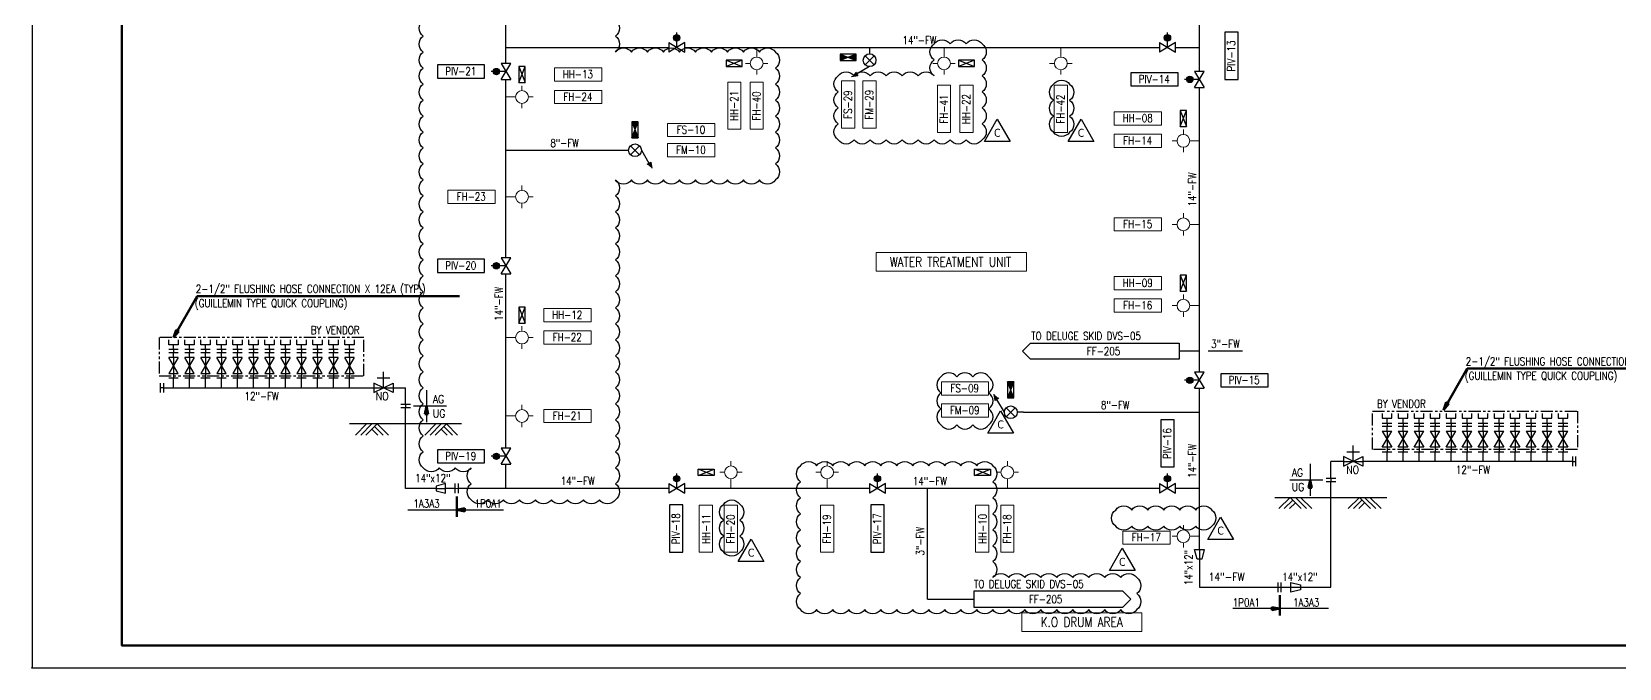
# Model space of a CAD drawing. Header units: millimetres. Extents: x 0 to 841, y 0 to 594.
# Drawn here: x -0.1 to 495.8, y -0.1 to 199 of the extents above; entities that cross this region are included whole.
import ezdxf
from ezdxf.enums import TextEntityAlignment as Align

# ---------------------------------------------------------------- set-up
doc = ezdxf.new("R2010")
doc.units = ezdxf.units.MM
doc.linetypes.add('HID3', pattern=[7, 5, -2])
doc.linetypes.add('PHANTOM', pattern=[2.5, 1.25, -0.25, 0.25, -0.25, 0.25, -0.25])
for name, color, linetype in [('(PIPELINE) FIREWATER UG', 4, 'HID3'), ('(USER) FF_FIRE MONITOR', 2, 'Continuous'), ('(USER) FF_FIRE WATER LINE (AG)', 4, 'Continuous'), ('(USER) WATER SPRAY SYTEM', 7, 'Continuous'), ('1p', 1, 'PHANTOM'), ('2c', 7, 'Continuous'), ('3c', 6, 'Continuous'), ('border', 7, 'Continuous'), ('FF_FOAM SHELTER', 2, 'Continuous'), ('FF_HOSE HOUSE', 2, 'Continuous'), ('FF_TAG_PIV', 7, 'Continuous'), ('Fire-Flange', 2, 'Continuous'), ('Fire-Text', 7, 'Continuous'), ('Fire-Text-1', 7, 'Continuous'), ('Fire-Text-Line Number-Water', 7, 'Continuous'), ('Fire-Valve-Gate', 2, 'Continuous'), ('ghkiso', 6, 'Continuous'), ('PIV', 2, 'Continuous'), ('Reducer', 2, 'Continuous'), ('Rev.C', 1, 'Continuous')]:
    doc.layers.add(name, color=color, linetype=linetype)
doc.layers.add('(PIPELINE) 가상선 (색 없음)', color=250, linetype='Continuous', transparency=0.9)
for name, color, linetype, lineweight in [('(USER) FF_WATER HYDRANT (3WAY)', 2, 'Continuous', 0), ('FF_DETAIL', 7, 'Continuous', 100), ('FF_HOSE VALVE', 2, 'Continuous', 100), ('FF_TAG_FH', 7, 'Continuous', 0), ('FF_TAG_FS', 7, 'Continuous', 0), ('FF_TAG_HFM', 7, 'Continuous', 0), ('FF_TAG_HH', 7, 'Continuous', 0), ('P', 250, 'Continuous', 100)]:
    doc.layers.add(name, color=color, linetype=linetype, lineweight=lineweight)
doc.styles.add('GHS', font='romans.shx', dxfattribs={"width": 0.9, "bigfont": 'ghs.shx'})
doc.styles.add('HSG', font='simplex.shx')
doc.styles.add('ROMANS', font='romans.shx', dxfattribs={"width": 0.85})
doc.styles.get("Standard").update_dxf_attribs({"font": 'arial.ttf'})
doc.styles.add('VERDANA', font='verdana.ttf', dxfattribs={"width": 0.75})

# ---------------------------------------------------------------- blocks, each defined once
blk = doc.blocks.new('A$C004D60F6')
at = {"layer": '(USER) FF_WATER HYDRANT (3WAY)', "linetype": 'Continuous'}
for p, q in [((0, -400), (0, 50)), ((-600, -1000), (-1050, -1000)), ((600, -1000), (1050, -1000)), ((0, -1600), (0, -2500))]:
    blk.add_line(p, q, dxfattribs=at)
blk.add_circle((0, -1000), 600, dxfattribs=at)
blk = doc.blocks.new('A$C029752eb')
at = {"layer": 'FF_HOSE HOUSE', "linetype": 'Continuous'}
for p, q in [((-5, 2), (-5, 0)), ((0, 2), (-5, 2)), ((-5, 2), (0, 0)), ((0, 2), (-5, 0)), ((-5, 0), (0, 0)), ((0, 0), (0, 2))]:
    blk.add_line(p, q, dxfattribs=at)
blk = doc.blocks.new('A$C7f0073da')
at = {"layer": 'PIV', "linetype": 'Continuous'}
h = blk.add_hatch(color=256, dxfattribs=at)
h.dxf.hatch_style = 1
edge = h.paths.add_edge_path()
edge.add_arc((0, 900), 300, 0, 360)
for p, q in [((-750, 450), (-750, -450)), ((-750, 450), (750, -450)), ((750, 450), (-750, -450)), ((0, 0), (0, 1400)), ((750, -450), (750, 450))]:
    blk.add_line(p, q, dxfattribs=at)
blk.add_circle((0, 900), 300, dxfattribs=at)
blk = doc.blocks.new('A$C25e64853')
at = {"layer": '(USER) FF_FIRE MONITOR', "linetype": 'Continuous'}
h = blk.add_hatch(color=256, dxfattribs=at)
h.dxf.hatch_style = 1
h.paths.add_polyline_path([(1391, 4342), (2110, 4468), (1641, 3908)])
for p, q in [((0, 3250), (1516, 4125)), ((1391, 4342), (2110, 4468)), ((1641, 3908), (1391, 4342)), ((-530, 1970), (530, 3030)), ((530, 1970), (-530, 3030)), ((0, 1000), (0, 1750))]:
    blk.add_line(p, q, dxfattribs=at)
blk.add_circle((0, 2500), 750, dxfattribs=at)
blk = doc.blocks.new('A$Cdd6ef483')
at = {"layer": 'FF_FOAM SHELTER', "linetype": 'Continuous'}
h = blk.add_hatch(color=256, dxfattribs=at)
h.dxf.hatch_style = 1
h.paths.add_polyline_path([(-5, 2), (-5, 0), (-2.5, 1)])
h.paths.add_polyline_path([(0, 2), (-2.5, 1), (0, 0)])
for p, q in [((-5, 2), (-5, 0)), ((0, 2), (-5, 2)), ((-5, 2), (0, 0)), ((0, 2), (-5, 0)), ((-5, 0), (0, 0)), ((0, 0), (0, 2))]:
    blk.add_line(p, q, dxfattribs=at)
blk = doc.blocks.new('A$C863dcba8')
at = {"layer": '3c', "color": 2}
blk.add_line((-1.5, 0), (1.5, 0), dxfattribs=at)
at = {"layer": '3c', "color": 2, "linetype": 'Continuous'}
for p, q in [((-1.5, -5), (1.5, 0)), ((-1.5, 0), (1.5, -5)), ((1.5, -5), (-1.5, -5))]:
    blk.add_line(p, q, dxfattribs=at)
blk = doc.blocks.new('A$C67D7609D')
at = {"layer": 'FF_DETAIL', "linetype": 'Continuous'}
h = blk.add_hatch(color=256, dxfattribs=at)
h.dxf.hatch_style = 1
h.paths.add_polyline_path([(0, 0), (-2.5, -0.5), (-2.5, 0.5)])
for p, q in [((-2.5, 0.5), (-2.5, -0.5)), ((0, 0), (-2.5, 0.5)), ((0, 0), (-2.5, -0.5))]:
    blk.add_line(p, q, dxfattribs=at)
blk = doc.blocks.new('Fire-Flange')
at = {"layer": 'Fire-Flange'}
for p, q in [((-1, -1.5), (-1, 1.5)), ((0, -1.5), (0, 1.5))]:
    blk.add_line(p, q, dxfattribs=at)
blk = doc.blocks.new('Fire-Valve-Gate')
at = {"layer": 'Fire-Valve-Gate'}
for p, q in [((3, 0), (3, 5)), ((1, 3), (5, 3))]:
    blk.add_line(p, q, dxfattribs=at)
blk.add_lwpolyline([(6, -1.5), (0, 1.5), (0, -1.5), (6, 1.5)], close=True, dxfattribs=at)
blk = doc.blocks.new('A$C16d36d41')
for p, q in [((46.51, 2.5), (0, 2.5)), ((0, 2.5), (0, -2.5)), ((49.01, 0), (46.51, 2.5)), ((0, -2.5), (46.51, -2.5)), ((46.51, -2.5), (49.01, 0))]:
    blk.add_line(p, q)
blk = doc.blocks.new('isobase')
at = {"layer": 'ghkiso'}
blk.add_circle((0, 0), 0.126, dxfattribs=at)
at = {"layer": 'ghkiso', "width": 0.8, "flags": 1}
for tag, p in [('DWG_NO', (1.8, 0.2)), ('SIZE', (1.8, -6.45)), ('CLASS', (1.8, -3.05)), ('RATING', (1.8, -9.69)), ('END_TYPE', (1.8, -12.72)), ('FTT_ENDTYPE', (1.8, -16.56)), ('HAND_TYPE', (1.8, -20.03)), ('SIZE_TYPE', (1.8, -23.77))]:
    blk.add_attdef(tag, p, '', height=2.5, dxfattribs=at)

msp = doc.modelspace()

# ---------------------------------------------------------------- linework, layer by layer
at = {"layer": '(PIPELINE) FIREWATER UG', "linetype": 'Continuous', "ltscale": 20}
for p, q in [((148.03, 188.99), (148.03, 277)), ((364.69, 186.54), (364.69, 213.32)), ((148.03, 194.04), (198.87, 194.04)), ((191.37, 194.04), (198.87, 194.04)), ((203.87, 194.04), (352.19, 194.04)), ((357.19, 194.04), (364.69, 194.04)), ((148.03, 128.25), (148.03, 183.99)), ((364.69, 92.44), (364.69, 181.54)), ((148.03, 161.89), (184.34, 161.89)), ((148.03, 125.75), (148.03, 125.75)), ((148.03, 68.67), (148.03, 123.25)), ((364.69, 99.05), (358.39, 99.05)), ((364.69, 37.05), (364.69, 87.44)), ((309.75, 79.94), (364.69, 79.94)), ((148.03, 56.17), (148.03, 63.67)), ((126.18, 56.13), (116.68, 56.13)), ((132.18, 56.13), (129.18, 56.13)), ((133.18, 56.17), (198.87, 56.17)), ((203.87, 56.17), (252.19, 56.17)), ((252.19, 56.17), (261.58, 56.17)), ((266.58, 56.17), (352.19, 56.17)), ((279.68, 21.47), (279.68, 56.17)), ((357.19, 56.17), (364.69, 56.17)), ((364.69, 34.05), (364.69, 25.21)), ((390.27, 25.21), (393.27, 25.21)), ((396.27, 25.21), (405.77, 25.21)), ((279.68, 21.47), (294.24, 21.47))]:
    msp.add_line(p, q, dxfattribs=at)
at = {"layer": '(PIPELINE) FIREWATER UG', "linetype": 'Continuous', "ltscale": 20.5}
for p, q in [((116.68, 56.13), (116.68, 81.32)), ((405.77, 25.21), (405.77, 58.31)), ((364.69, 25.21), (389.27, 25.21))]:
    msp.add_line(p, q, dxfattribs=at)
at = {"layer": '(PIPELINE) 가상선 (색 없음)'}
for p, q in [((44.15, 99.58), (44.15, 98.58)), ((49.15, 99.58), (49.15, 98.58)), ((54.15, 99.58), (54.15, 98.58)), ((59.15, 99.58), (59.15, 98.58)), ((64.15, 99.58), (64.15, 98.58)), ((64.15, 99.58), (64.15, 98.58)), ((69.15, 99.58), (69.15, 98.58)), ((74.15, 99.58), (74.15, 98.58)), ((79.15, 99.58), (79.15, 98.58)), ((84.15, 99.58), (84.15, 98.58)), ((89.15, 99.58), (89.15, 98.58)), ((94.15, 99.58), (94.15, 98.58)), ((99.15, 99.58), (99.15, 98.58)), ((44.15, 97.08), (44.15, 90.58)), ((49.15, 97.08), (49.15, 90.58)), ((54.15, 97.08), (54.15, 90.58)), ((59.15, 97.08), (59.15, 90.58)), ((64.15, 97.08), (64.15, 90.58)), ((64.15, 97.08), (64.15, 90.58)), ((69.15, 97.08), (69.15, 90.58)), ((74.15, 97.08), (74.15, 90.58)), ((79.15, 97.08), (79.15, 90.58)), ((84.15, 97.08), (84.15, 90.58)), ((89.15, 97.08), (89.15, 90.58)), ((94.15, 97.08), (94.15, 90.58)), ((99.15, 97.08), (99.15, 90.58)), ((41.15, 87.58), (40.15, 87.58)), ((106.76, 87.58), (112.76, 87.58)), ((116.68, 82.32), (116.68, 81.32)), ((423.3, 76.56), (423.3, 75.56)), ((428.3, 76.56), (428.3, 75.56)), ((433.3, 76.56), (433.3, 75.56)), ((438.3, 76.56), (438.3, 75.56)), ((443.3, 76.56), (443.3, 75.56)), ((448.3, 76.56), (448.3, 75.56)), ((453.3, 76.56), (453.3, 75.56)), ((458.3, 76.56), (458.3, 75.56)), ((463.3, 76.56), (463.3, 75.56)), ((468.3, 76.56), (468.3, 75.56)), ((473.3, 76.56), (473.3, 75.56)), ((478.3, 76.56), (478.3, 75.56)), ((423.3, 74.06), (423.3, 67.56)), ((428.3, 74.06), (428.3, 67.56)), ((433.3, 74.06), (433.3, 67.56)), ((438.3, 74.06), (438.3, 67.56)), ((443.3, 74.06), (443.3, 67.56)), ((448.3, 74.06), (448.3, 67.56)), ((453.3, 74.06), (453.3, 67.56)), ((458.3, 74.06), (458.3, 67.56)), ((463.3, 74.06), (463.3, 67.56)), ((468.3, 74.06), (468.3, 67.56)), ((473.3, 74.06), (473.3, 67.56)), ((478.3, 74.06), (478.3, 67.56)), ((409.69, 64.56), (415.69, 64.56)), ((481.3, 64.56), (482.3, 64.56)), ((126.18, 56.13), (129.18, 56.13)), ((132.18, 56.13), (133.18, 56.17)), ((405.77, 59.31), (405.77, 58.31)), ((364.69, 37.05), (364.69, 34.05)), ((389.27, 25.21), (390.27, 25.21)), ((393.27, 25.21), (396.27, 25.21))]:
    msp.add_line(p, q, dxfattribs=at)
at = {"layer": '(USER) FF_FIRE WATER LINE (AG)', "linetype": 'Continuous'}
for p, q in [((44.15, 99.58), (44.15, 101.08)), ((49.15, 99.58), (49.15, 101.08)), ((54.15, 99.58), (54.15, 101.08)), ((59.15, 99.58), (59.15, 101.08)), ((64.15, 99.58), (64.15, 101.08)), ((69.15, 99.58), (69.15, 101.08)), ((74.15, 99.58), (74.15, 101.08)), ((79.15, 99.58), (79.15, 101.08)), ((84.15, 99.58), (84.15, 101.08)), ((89.15, 99.58), (89.15, 101.08)), ((94.15, 99.58), (94.15, 101.08)), ((99.15, 99.58), (99.15, 101.08)), ((44.15, 97.08), (44.15, 98.58)), ((49.15, 97.08), (49.15, 98.58)), ((54.15, 97.08), (54.15, 98.58)), ((59.15, 97.08), (59.15, 98.58)), ((64.15, 97.08), (64.15, 98.58)), ((69.15, 97.08), (69.15, 98.58)), ((74.15, 97.08), (74.15, 98.58)), ((79.15, 97.08), (79.15, 98.58)), ((84.15, 97.08), (84.15, 98.58)), ((89.15, 97.08), (89.15, 98.58)), ((94.15, 97.08), (94.15, 98.58)), ((99.15, 97.08), (99.15, 98.58)), ((44.15, 87.58), (44.15, 90.58)), ((49.15, 87.58), (49.15, 90.58)), ((54.15, 87.58), (54.15, 90.58)), ((59.15, 87.58), (59.15, 90.58)), ((64.15, 87.58), (64.15, 90.58)), ((69.15, 87.58), (69.15, 90.58)), ((74.15, 87.58), (74.15, 90.58)), ((79.15, 87.58), (79.15, 90.58)), ((84.15, 87.58), (84.15, 90.58)), ((89.15, 87.58), (89.15, 90.58)), ((94.15, 87.58), (94.15, 90.58)), ((99.15, 87.58), (99.15, 90.58)), ((41.15, 87.58), (106.76, 87.58)), ((112.76, 87.58), (116.68, 87.58)), ((116.68, 82.32), (116.68, 87.58)), ((423.3, 76.56), (423.3, 78.06)), ((423.3, 74.06), (423.3, 75.56)), ((428.3, 76.56), (428.3, 78.06)), ((428.3, 74.06), (428.3, 75.56)), ((433.3, 76.56), (433.3, 78.06)), ((433.3, 74.06), (433.3, 75.56)), ((438.3, 76.56), (438.3, 78.06)), ((438.3, 74.06), (438.3, 75.56)), ((443.3, 76.56), (443.3, 78.06)), ((443.3, 74.06), (443.3, 75.56)), ((448.3, 76.56), (448.3, 78.06)), ((448.3, 74.06), (448.3, 75.56)), ((453.3, 76.56), (453.3, 78.06)), ((453.3, 74.06), (453.3, 75.56)), ((458.3, 76.56), (458.3, 78.06)), ((458.3, 74.06), (458.3, 75.56)), ((463.3, 76.56), (463.3, 78.06)), ((463.3, 74.06), (463.3, 75.56)), ((468.3, 76.56), (468.3, 78.06)), ((468.3, 74.06), (468.3, 75.56)), ((473.3, 76.56), (473.3, 78.06)), ((473.3, 74.06), (473.3, 75.56)), ((478.3, 76.56), (478.3, 78.06)), ((478.3, 74.06), (478.3, 75.56)), ((409.69, 64.56), (405.77, 64.56)), ((405.77, 59.31), (405.77, 64.56)), ((481.3, 64.56), (415.69, 64.56)), ((423.3, 64.56), (423.3, 67.56)), ((428.3, 64.56), (428.3, 67.56)), ((433.3, 64.56), (433.3, 67.56)), ((438.3, 64.56), (438.3, 67.56)), ((443.3, 64.56), (443.3, 67.56)), ((448.3, 64.56), (448.3, 67.56)), ((453.3, 64.56), (453.3, 67.56)), ((458.3, 64.56), (458.3, 67.56)), ((463.3, 64.56), (463.3, 67.56)), ((468.3, 64.56), (468.3, 67.56)), ((473.3, 64.56), (473.3, 67.56)), ((478.3, 64.56), (478.3, 67.56))]:
    msp.add_line(p, q, dxfattribs=at)
at = {"layer": '(USER) FF_FIRE WATER LINE (AG)', "color": 7, "linetype": 'Continuous'}
for p, q in [((40.15, 86.08), (40.15, 89.08)), ((41.15, 86.08), (41.15, 89.08)), ((481.3, 63.06), (481.3, 66.06)), ((482.3, 63.06), (482.3, 66.06))]:
    msp.add_line(p, q, dxfattribs=at)
at = {"color": 0}
msp.add_line((378.17, 99.05), (367.45, 99.05), dxfattribs=at)
at = {"color": 15, "linetype": 'Continuous'}
for p, q in [((134.18, 76.32), (99.18, 76.32)), ((104.5, 76.32), (101.01, 72.83)), ((106.15, 76.32), (102.66, 72.83)), ((107.8, 76.32), (104.3, 72.83)), ((106.15, 74.68), (108, 72.83)), ((106.98, 75.5), (109.65, 72.83)), ((107.8, 76.32), (111.3, 72.83)), ((126.14, 76.32), (122.65, 72.83)), ((127.79, 76.32), (124.3, 72.83)), ((129.44, 76.32), (125.94, 72.83)), ((127.79, 74.68), (129.64, 72.83)), ((128.62, 75.5), (131.29, 72.83)), ((129.44, 76.32), (132.94, 72.83)), ((388.27, 53.31), (423.27, 53.31)), ((393.01, 53.31), (389.51, 49.81)), ((393.83, 52.49), (391.16, 49.81)), ((394.66, 51.66), (392.81, 49.81)), ((393.01, 53.31), (396.51, 49.81)), ((394.66, 53.31), (398.16, 49.81)), ((396.31, 53.31), (399.8, 49.81)), ((414.65, 53.31), (411.15, 49.81)), ((415.47, 52.49), (412.8, 49.81)), ((416.3, 51.66), (414.45, 49.81)), ((414.65, 53.31), (418.15, 49.81)), ((416.3, 53.31), (419.79, 49.81)), ((417.95, 53.31), (421.44, 49.81))]:
    msp.add_line(p, q, dxfattribs=at)
at = {"layer": '1p', "ltscale": 3}
for points in [[(103.65, 103.33), (39.65, 103.33), (39.65, 91.33), (103.65, 91.33)], [(418.8, 80.31), (482.8, 80.31), (482.8, 68.31), (418.8, 68.31)]]:
    msp.add_lwpolyline(points, close=True, dxfattribs=at)
at = {"layer": '3c', "color": 2}
for p, q in [((42.65, 101.08), (42.65, 102.58)), ((45.65, 101.08), (42.65, 101.08)), ((45.65, 99.58), (42.65, 99.58)), ((45.65, 102.58), (45.65, 101.08)), ((47.65, 101.08), (47.65, 102.58)), ((50.65, 101.08), (47.65, 101.08)), ((50.65, 99.58), (47.65, 99.58)), ((50.65, 102.58), (50.65, 101.08)), ((52.65, 101.08), (52.65, 102.58)), ((55.65, 101.08), (52.65, 101.08)), ((55.65, 99.58), (52.65, 99.58)), ((55.65, 102.58), (55.65, 101.08)), ((57.65, 101.08), (57.65, 102.58)), ((60.65, 101.08), (57.65, 101.08)), ((60.65, 99.58), (57.65, 99.58)), ((60.65, 102.58), (60.65, 101.08)), ((62.65, 101.08), (62.65, 102.58)), ((65.65, 101.08), (62.65, 101.08)), ((65.65, 99.58), (62.65, 99.58)), ((65.65, 102.58), (65.65, 101.08)), ((67.65, 101.08), (67.65, 102.58)), ((70.65, 101.08), (67.65, 101.08)), ((70.65, 99.58), (67.65, 99.58)), ((70.65, 102.58), (70.65, 101.08)), ((72.65, 101.08), (72.65, 102.58)), ((75.65, 101.08), (72.65, 101.08)), ((75.65, 99.58), (72.65, 99.58)), ((75.65, 102.58), (75.65, 101.08)), ((77.65, 101.08), (77.65, 102.58)), ((80.65, 101.08), (77.65, 101.08)), ((80.65, 99.58), (77.65, 99.58)), ((80.65, 102.58), (80.65, 101.08)), ((82.65, 101.08), (82.65, 102.58)), ((85.65, 101.08), (82.65, 101.08)), ((85.65, 99.58), (82.65, 99.58)), ((85.65, 102.58), (85.65, 101.08)), ((87.65, 101.08), (87.65, 102.58)), ((90.65, 101.08), (87.65, 101.08)), ((90.65, 99.58), (87.65, 99.58)), ((90.65, 102.58), (90.65, 101.08)), ((92.65, 101.08), (92.65, 102.58)), ((95.65, 101.08), (92.65, 101.08)), ((95.65, 99.58), (92.65, 99.58)), ((95.65, 102.58), (95.65, 101.08)), ((97.65, 101.08), (97.65, 102.58)), ((100.65, 101.08), (97.65, 101.08)), ((100.65, 99.58), (97.65, 99.58)), ((100.65, 102.58), (100.65, 101.08)), ((45.65, 98.58), (42.65, 98.58)), ((50.65, 98.58), (47.65, 98.58)), ((55.65, 98.58), (52.65, 98.58)), ((60.65, 98.58), (57.65, 98.58)), ((65.65, 98.58), (62.65, 98.58)), ((70.65, 98.58), (67.65, 98.58)), ((75.65, 98.58), (72.65, 98.58)), ((80.65, 98.58), (77.65, 98.58)), ((85.65, 98.58), (82.65, 98.58)), ((90.65, 98.58), (87.65, 98.58)), ((95.65, 98.58), (92.65, 98.58)), ((100.65, 98.58), (97.65, 98.58)), ((421.8, 79.56), (421.8, 78.06)), ((424.8, 78.06), (424.8, 79.56)), ((426.8, 79.56), (426.8, 78.06)), ((429.8, 78.06), (429.8, 79.56)), ((431.8, 79.56), (431.8, 78.06)), ((434.8, 78.06), (434.8, 79.56)), ((436.8, 79.56), (436.8, 78.06)), ((439.8, 78.06), (439.8, 79.56)), ((441.8, 79.56), (441.8, 78.06)), ((444.8, 78.06), (444.8, 79.56)), ((446.8, 79.56), (446.8, 78.06)), ((449.8, 78.06), (449.8, 79.56)), ((451.8, 79.56), (451.8, 78.06)), ((454.8, 78.06), (454.8, 79.56)), ((456.8, 79.56), (456.8, 78.06)), ((459.8, 78.06), (459.8, 79.56)), ((461.8, 79.56), (461.8, 78.06)), ((464.8, 78.06), (464.8, 79.56)), ((466.8, 79.56), (466.8, 78.06)), ((469.8, 78.06), (469.8, 79.56)), ((471.8, 79.56), (471.8, 78.06)), ((474.8, 78.06), (474.8, 79.56)), ((476.8, 79.56), (476.8, 78.06)), ((479.8, 78.06), (479.8, 79.56)), ((421.8, 78.06), (424.8, 78.06)), ((421.8, 76.56), (424.8, 76.56)), ((421.8, 75.56), (424.8, 75.56)), ((426.8, 78.06), (429.8, 78.06)), ((426.8, 76.56), (429.8, 76.56)), ((426.8, 75.56), (429.8, 75.56)), ((431.8, 78.06), (434.8, 78.06)), ((431.8, 76.56), (434.8, 76.56)), ((431.8, 75.56), (434.8, 75.56)), ((436.8, 78.06), (439.8, 78.06)), ((436.8, 76.56), (439.8, 76.56)), ((436.8, 75.56), (439.8, 75.56)), ((441.8, 78.06), (444.8, 78.06)), ((441.8, 76.56), (444.8, 76.56)), ((441.8, 75.56), (444.8, 75.56)), ((446.8, 78.06), (449.8, 78.06)), ((446.8, 76.56), (449.8, 76.56)), ((446.8, 75.56), (449.8, 75.56)), ((451.8, 78.06), (454.8, 78.06)), ((451.8, 76.56), (454.8, 76.56)), ((451.8, 75.56), (454.8, 75.56)), ((456.8, 78.06), (459.8, 78.06)), ((456.8, 76.56), (459.8, 76.56)), ((456.8, 75.56), (459.8, 75.56)), ((461.8, 78.06), (464.8, 78.06)), ((461.8, 76.56), (464.8, 76.56)), ((461.8, 75.56), (464.8, 75.56)), ((466.8, 78.06), (469.8, 78.06)), ((466.8, 76.56), (469.8, 76.56)), ((466.8, 75.56), (469.8, 75.56)), ((471.8, 78.06), (474.8, 78.06)), ((471.8, 76.56), (474.8, 76.56)), ((471.8, 75.56), (474.8, 75.56)), ((476.8, 78.06), (479.8, 78.06)), ((476.8, 76.56), (479.8, 76.56)), ((476.8, 75.56), (479.8, 75.56))]:
    msp.add_line(p, q, dxfattribs=at)
at = {"layer": '3c', "color": 2, "linetype": 'Continuous'}
for p, q in [((45.65, 90.58), (42.65, 90.58)), ((50.65, 90.58), (47.65, 90.58)), ((55.65, 90.58), (52.65, 90.58)), ((60.65, 90.58), (57.65, 90.58)), ((65.65, 90.58), (62.65, 90.58)), ((70.65, 90.58), (67.65, 90.58)), ((75.65, 90.58), (72.65, 90.58)), ((80.65, 90.58), (77.65, 90.58)), ((85.65, 90.58), (82.65, 90.58)), ((90.65, 90.58), (87.65, 90.58)), ((95.65, 90.58), (92.65, 90.58)), ((100.65, 90.58), (97.65, 90.58)), ((421.8, 67.56), (424.8, 67.56)), ((426.8, 67.56), (429.8, 67.56)), ((431.8, 67.56), (434.8, 67.56)), ((436.8, 67.56), (439.8, 67.56)), ((441.8, 67.56), (444.8, 67.56)), ((446.8, 67.56), (449.8, 67.56)), ((451.8, 67.56), (454.8, 67.56)), ((456.8, 67.56), (459.8, 67.56)), ((461.8, 67.56), (464.8, 67.56)), ((466.8, 67.56), (469.8, 67.56)), ((471.8, 67.56), (474.8, 67.56)), ((476.8, 67.56), (479.8, 67.56))]:
    msp.add_line(p, q, dxfattribs=at)
at = {"layer": 'border'}
msp.add_lwpolyline([(0, 0), (841, 0), (841, 594), (0, 594)], close=True, dxfattribs=at)
at = {"layer": 'FF_DETAIL', "color": 0, "linetype": 'Continuous'}
for points in [[(133.5, 116.29), (51.59, 116.29), (44.16, 103.33)], [(530.28, 93.6), (448.37, 93.6), (440.93, 80.64)], [(132.68, 53.63), (132.68, 47.28)], [(389.77, 22.71), (389.77, 16.36)]]:
    msp.add_lwpolyline(points, dxfattribs=at)
at = {"layer": 'FF_TAG_FH'}
for points in [[(163.2, 176.49), (177.97, 176.49), (177.97, 180.61), (163.2, 180.61), (163.2, 176.49)], [(228.43, 168.44), (228.43, 183.21), (224.31, 183.21), (224.31, 168.44), (228.43, 168.44)], [(286.96, 167.44), (286.96, 182.21), (282.84, 182.21), (282.84, 167.44), (286.96, 167.44)], [(323.45, 167.44), (323.45, 182.21), (319.33, 182.21), (319.33, 167.44), (323.45, 167.44)], [(338.09, 162.77), (352.85, 162.77), (352.85, 166.89), (338.09, 166.89), (338.09, 162.77)], [(129.87, 145.26), (144.63, 145.26), (144.63, 149.38), (129.87, 149.38), (129.87, 145.26)], [(338.09, 136.64), (352.85, 136.64), (352.85, 140.76), (338.09, 140.76), (338.09, 136.64)], [(338.09, 111.25), (352.85, 111.25), (352.85, 115.37), (338.09, 115.37), (338.09, 111.25)], [(159.87, 101.26), (174.63, 101.26), (174.63, 105.38), (159.87, 105.38), (159.87, 101.26)], [(159.87, 76.72), (174.63, 76.72), (174.63, 80.84), (159.87, 80.84), (159.87, 76.72)], [(220.37, 36.15), (220.37, 50.91), (216.25, 50.91), (216.25, 36.15), (220.37, 36.15)], [(250.42, 36.15), (250.42, 50.91), (246.31, 50.91), (246.31, 36.15), (250.42, 36.15)], [(306.74, 36.15), (306.74, 50.91), (302.62, 50.91), (302.62, 36.15), (306.74, 36.15)], [(340.77, 38.68), (355.54, 38.68), (355.54, 42.8), (340.77, 42.8), (340.77, 38.68)]]:
    msp.add_lwpolyline(points, dxfattribs=at)
at = {"layer": 'FF_TAG_FS'}
for points in [[(257.02, 168.84), (257.02, 183.61), (252.9, 183.61), (252.9, 168.84), (257.02, 168.84)], [(198.51, 166.16), (213.28, 166.16), (213.28, 170.28), (198.51, 170.28), (198.51, 166.16)], [(284.05, 85.33), (298.82, 85.33), (298.82, 89.45), (284.05, 89.45), (284.05, 85.33)]]:
    msp.add_lwpolyline(points, dxfattribs=at)
at = {"layer": 'FF_TAG_FS', "color": 6, "linetype": 'Continuous'}
for points in [[(263.71, 129.91), (310.61, 129.91), (310.61, 124.06), (263.71, 124.06)], [(309.24, 17.25), (346.68, 17.25), (346.68, 11.41), (309.24, 11.41)]]:
    msp.add_lwpolyline(points, close=True, dxfattribs=at)
at = {"layer": 'FF_TAG_HFM'}
for points in [[(263.69, 168.84), (263.69, 183.61), (259.57, 183.61), (259.57, 168.84), (263.69, 168.84)], [(198.51, 159.83), (213.28, 159.83), (213.28, 163.95), (198.51, 163.95), (198.51, 159.83)], [(284.05, 78.43), (298.82, 78.43), (298.82, 82.55), (284.05, 82.55), (284.05, 78.43)]]:
    msp.add_lwpolyline(points, dxfattribs=at)
at = {"layer": 'FF_TAG_HH'}
for points in [[(163.2, 183.49), (177.97, 183.49), (177.97, 187.61), (163.2, 187.61), (163.2, 183.49)], [(221.43, 168.44), (221.43, 183.21), (217.31, 183.21), (217.31, 168.44), (221.43, 168.44)], [(293.96, 167.44), (293.96, 182.21), (289.84, 182.21), (289.84, 167.44), (293.96, 167.44)], [(338.09, 169.77), (352.85, 169.77), (352.85, 173.89), (338.09, 173.89), (338.09, 169.77)], [(338.09, 118.25), (352.85, 118.25), (352.85, 122.37), (338.09, 122.37), (338.09, 118.25)], [(159.87, 108.26), (174.63, 108.26), (174.63, 112.38), (159.87, 112.38), (159.87, 108.26)], [(208.39, 36.15), (208.39, 50.91), (212.51, 50.91), (212.51, 36.15), (208.39, 36.15)], [(294.77, 36.15), (294.77, 50.91), (298.89, 50.91), (298.89, 36.15), (294.77, 36.15)]]:
    msp.add_lwpolyline(points, dxfattribs=at)
at = {"layer": 'FF_TAG_PIV'}
for points in [[(376.75, 184.04), (376.75, 198.81), (372.63, 198.81), (372.63, 184.04), (376.75, 184.04)], [(126.6, 184.43), (141.37, 184.43), (141.37, 188.55), (126.6, 188.55), (126.6, 184.43)], [(343.25, 181.98), (358.02, 181.98), (358.02, 186.1), (343.25, 186.1), (343.25, 181.98)], [(126.6, 123.69), (141.37, 123.69), (141.37, 127.81), (126.6, 127.81), (126.6, 123.69)], [(371.35, 87.88), (386.12, 87.88), (386.12, 92), (371.35, 92), (371.35, 87.88)], [(356.75, 62.84), (356.75, 77.6), (352.63, 77.6), (352.63, 62.84), (356.75, 62.84)], [(126.6, 64.11), (141.37, 64.11), (141.37, 68.23), (126.6, 68.23), (126.6, 64.11)], [(203.29, 36.21), (203.29, 50.98), (199.17, 50.98), (199.17, 36.21), (203.29, 36.21)], [(266.14, 36.17), (266.14, 50.94), (262.02, 50.94), (262.02, 36.17), (266.14, 36.17)]]:
    msp.add_lwpolyline(points, dxfattribs=at)
at = {"layer": 'Fire-Text-1'}
for p, q in [((123.18, 86.82), (123.18, 76.82)), ((129.47, 81.82), (119.18, 81.82)), ((399.27, 63.81), (399.27, 53.81)), ((392.98, 58.81), (403.27, 58.81))]:
    msp.add_line(p, q, dxfattribs=at)
for points in [[(117.4, 49.45), (147.28, 49.45)], [(405.05, 18.53), (375.17, 18.53)]]:
    msp.add_lwpolyline(points, dxfattribs=at)
at = {"layer": 'P', "color": 0, "linetype": 'Continuous'}
msp.add_lwpolyline([(27.99, 586.93), (27.99, 7), (834, 7), (834, 586.93), (27.99, 586.93)], dxfattribs=at)
at = {"layer": 'Reducer'}
for points in [[(126.18, 56.88), (126.18, 55.38), (129.18, 54.63), (129.18, 57.63)], [(365.44, 34.05), (363.94, 34.05), (363.19, 37.05), (366.19, 37.05)], [(396.27, 25.96), (396.27, 24.46), (393.27, 23.71), (393.27, 26.71)]]:
    msp.add_lwpolyline(points, close=True, dxfattribs=at)
at = {"layer": 'Rev.C'}
for points in [[(182.21, 202.59, -0.520567), (182.21, 197.59, -0.520567), (182.21, 192.59, -0.520567), (187.21, 192.59, -0.520567), (192.21, 192.59, -0.520567), (197.21, 192.59, -0.520567), (202.21, 192.59, -0.520567), (207.21, 192.59, -0.520567), (212.21, 192.59, -0.520567), (217.21, 192.59, -0.520567), (222.21, 192.59, -0.520567), (227.21, 192.59, -0.520567), (232.21, 192.59, -0.520567), (232.21, 187.59, -0.520567), (232.21, 182.59, -0.520567), (232.21, 177.59, -0.520567), (232.21, 172.59, -0.520567), (232.21, 167.59, -0.520567), (232.21, 162.59, -0.520567), (232.21, 157.59, -0.520567), (232.21, 152.59, -0.520567), (227.21, 152.59, -0.520567), (222.21, 152.59, -0.520567), (217.21, 152.59, -0.520567), (212.21, 152.59, -0.520567), (207.21, 152.59, -0.520567), (202.21, 152.59, -0.520567), (197.21, 152.59, -0.520567), (192.21, 152.59, -0.520567), (187.21, 152.59, -0.520567), (182.21, 152.59, -0.520567), (182.21, 147.59, -0.520567), (182.21, 142.59, -0.520567), (182.21, 137.59, -0.520567), (182.21, 132.59, -0.520567), (182.21, 127.59, -0.520567), (182.21, 122.59, -0.520567), (182.21, 117.59, -0.520567), (182.21, 112.59, -0.520567), (182.21, 107.59, -0.520567), (182.21, 102.59, -0.520567), (182.21, 97.59, -0.520567), (182.21, 92.59, -0.520567), (182.21, 87.59, -0.520567), (182.21, 82.59, -0.520567), (182.21, 77.59, -0.520567), (182.21, 72.59, -0.520567), (182.21, 67.59, -0.520567), (182.21, 62.59, -0.520567), (182.21, 57.59, -0.520567), (182.21, 52.59, -0.520567), (177.21, 52.59, -0.520567), (172.21, 52.59, -0.520567), (167.21, 52.59, -0.520567), (162.21, 52.59, -0.520567), (157.21, 52.59, -0.520567), (152.21, 52.59, -0.520567), (147.21, 52.59, -0.520567), (142.21, 52.59, -0.520567), (137.21, 52.59, -0.520567), (137.21, 57.59, -0.520567), (137.21, 62.59, -0.520567), (132.21, 62.59, -0.520567), (127.21, 62.59, -0.520567), (122.21, 62.59, -0.520567), (122.21, 67.59, -0.520567), (122.21, 72.59, -0.520567), (122.21, 77.59, -0.520567), (122.21, 82.59, -0.520567), (122.21, 87.59, -0.520567), (122.21, 92.59, -0.520567), (122.21, 97.59, -0.520567), (122.21, 102.59, -0.520567), (122.21, 107.59, -0.520567), (122.21, 112.59, -0.520567), (122.21, 117.59, -0.520567), (122.21, 122.59, -0.520567), (122.21, 127.59, -0.520567), (122.21, 132.59, -0.520567), (122.21, 137.59, -0.520567), (122.21, 142.59, -0.520567), (122.21, 147.59, -0.520567), (122.21, 152.59, -0.520567), (122.21, 157.59, -0.520567), (122.21, 162.59, -0.520567), (122.21, 167.59, -0.520567), (122.21, 172.59, -0.520567), (122.21, 177.59, -0.520567), (122.21, 182.59, -0.520567), (122.21, 187.59, -0.520567), (122.21, 192.59, -0.520567), (122.21, 197.59, -0.520567), (122.21, 202.59, -0.520567)], [(319.14, 167.51, -0.520567), (319.14, 172.51, -0.520567), (319.14, 177.51, -0.520567), (319.14, 182.51, -0.520567), (324.14, 182.51, -0.520567), (324.14, 177.51, -0.520567), (324.14, 172.51, -0.520567), (324.14, 167.51, -0.520567), (319.14, 167.51, -0.520567)], [(216.06, 36.22, -0.520567), (216.06, 41.22, -0.520567), (216.06, 46.22, -0.520567), (216.06, 51.22, -0.520567), (221.06, 51.22, -0.520567), (221.06, 46.22, -0.520567), (221.06, 41.22, -0.520567), (221.06, 36.22, -0.520567), (216.06, 36.22, -0.520567)], [(338.52, 49.36, -0.520567), (343.52, 49.36, -0.520567), (348.52, 49.36, -0.520567), (353.52, 49.36, -0.520567), (358.52, 49.36, -0.520567), (363.52, 49.36, -0.520567), (368.52, 49.36, -0.520567), (368.52, 44.36, -0.520567), (363.52, 44.36, -0.520567), (358.52, 44.36, -0.520567), (353.52, 44.36, -0.520567), (348.52, 44.36, -0.520567), (343.52, 44.36, -0.520567), (338.52, 44.36, -0.520567), (338.52, 49.36, -0.520567)]]:
    msp.add_lwpolyline(points, format="xyb", dxfattribs=at)
for points in [[(281.8, 195.13, -0.520567), (286.8, 195.13, -0.520567), (291.8, 195.13, -0.520567), (296.8, 195.13, -0.520567), (296.8, 190.13, -0.520567), (296.8, 185.13, -0.520567), (296.8, 180.13, -0.520567), (296.8, 175.13, -0.520567), (296.8, 170.13, -0.520567), (296.8, 165.13, -0.520567), (291.8, 165.13, -0.520567), (286.8, 165.13, -0.520567), (281.8, 165.13, -0.520567), (276.8, 165.13, -0.520567), (271.8, 165.13, -0.520567), (266.8, 165.13, -0.520567), (261.8, 165.13, -0.520567), (256.8, 165.13, -0.520567), (251.8, 165.13, -0.520567), (251.8, 170.13, -0.520567), (251.8, 175.13, -0.520567), (251.8, 180.13, -0.520567), (251.8, 185.13, -0.520567), (256.8, 185.13, -0.520567), (261.8, 185.13, -0.520567), (266.8, 185.13, -0.520567), (271.8, 185.13, -0.520567), (276.8, 185.13, -0.520567), (281.8, 185.13, -0.520567), (281.8, 190.13, -0.520567)], [(283.91, 81, 0.520567), (283.91, 76, 0.520567), (288.91, 76, 0.520567), (293.91, 76, 0.520567), (298.91, 76, 0.520567), (298.91, 81, 0.520567), (298.91, 86, 0.520567), (298.91, 91, 0.520567), (293.91, 91, 0.520567), (288.91, 91, 0.520567), (283.91, 91, 0.520567), (283.91, 86, 0.520567)], [(240.1, 63.22, -0.520567), (245.1, 63.22, -0.520567), (250.1, 63.22, -0.520567), (255.1, 63.22, -0.520567), (260.1, 63.22, -0.520567), (265.1, 63.22, -0.520567), (270.1, 63.22, -0.520567), (275.1, 63.22, -0.520567), (280.1, 63.22, -0.520567), (285.1, 63.22, -0.520567), (290.1, 63.22, -0.520567), (295.1, 63.22, -0.520567), (300.1, 63.22, -0.520567), (300.1, 58.22, -0.520567), (300.1, 53.22, -0.520567), (300.1, 48.22, -0.520567), (300.1, 43.22, -0.520567), (300.1, 38.22, -0.520567), (300.1, 33.22, -0.520567), (300.1, 28.22, -0.520567), (305.1, 28.22, -0.520567), (310.1, 28.22, -0.520567), (315.1, 28.22, -0.520567), (320.1, 28.22, -0.520567), (325.1, 28.22, -0.520567), (330.1, 28.22, -0.520567), (335.1, 28.22, -0.520567), (340.1, 28.22, -0.520567), (345.1, 28.22, -0.520567), (345.1, 23.22, -0.520567), (345.1, 18.22, -0.520567), (340.1, 18.22, -0.520567), (335.1, 18.22, -0.520567), (330.1, 18.22, -0.520567), (325.1, 18.22, -0.520567), (320.1, 18.22, -0.520567), (315.1, 18.22, -0.520567), (310.1, 18.22, -0.520567), (305.1, 18.22, -0.520567), (300.1, 18.22, -0.520567), (295.1, 18.22, -0.520567), (290.1, 18.22, -0.520567), (285.1, 18.22, -0.520567), (280.1, 18.22, -0.520567), (275.1, 18.22, -0.520567), (270.1, 18.22, -0.520567), (265.1, 18.22, -0.520567), (260.1, 18.22, -0.520567), (255.1, 18.22, -0.520567), (250.1, 18.22, -0.520567), (245.1, 18.22, -0.520567), (240.1, 18.22, -0.520567), (240.1, 23.22, -0.520567), (240.1, 28.22, -0.520567), (240.1, 33.22, -0.520567), (240.1, 38.22, -0.520567), (240.1, 43.22, -0.520567), (240.1, 48.22, -0.520567), (240.1, 53.22, -0.520567), (240.1, 58.22, -0.520567)]]:
    msp.add_lwpolyline(points, format="xyb", close=True, dxfattribs=at)
for points in [[(301.54, 171.59), (305.54, 164.59), (297.54, 164.59)], [(327.7, 171.59), (331.7, 164.59), (323.7, 164.59)], [(302.57, 80.39), (306.57, 73.39), (298.57, 73.39)], [(371.29, 47.18), (375.29, 40.18), (367.29, 40.18)], [(224.62, 40.29), (228.62, 33.29), (220.62, 33.29)], [(340.58, 37.41), (344.58, 30.41), (336.58, 30.41)]]:
    msp.add_lwpolyline(points, close=True, dxfattribs=at)

# ---------------------------------------------------------------- block references
at = {"layer": '(USER) FF_FIRE MONITOR', "xscale": 0.002666666666666667, "yscale": 0.002666666666666667, "zscale": 0.002666666666666667}
for p, rotation in [((261.63, 196.71), 180), ((181.68, 161.89), 270), ((312.42, 79.94), 90)]:
    msp.add_blockref('A$C25e64853', p, dxfattribs=dict(at, rotation=rotation))
at = {"layer": '(USER) FF_WATER HYDRANT (3WAY)', "color": 8, "xscale": 0.003333333333333334, "yscale": 0.003333333333333334, "zscale": 0.003333333333333334}
for p, rotation in [((226.37, 185.71), 180), ((284.9, 185.71), 180), ((321.39, 185.71), 180), ((156.37, 178.55), 270), ((356.35, 164.83), 89.99999999999999), ((156.37, 147.32), 270), ((356.35, 138.7), 89.99999999999999), ((356.35, 113.31), 89.99999999999999), ((156.37, 103.32), 270), ((156.37, 78.78), 270), ((356.35, 41.15), 90)]:
    msp.add_blockref('A$C004D60F6', p, dxfattribs=dict(at, rotation=rotation))
for p in [(218.31, 64.5), (248.37, 64.5), (304.68, 64.5)]:
    msp.add_blockref('A$C004D60F6', p, dxfattribs=at)
at = {"layer": '(USER) WATER SPRAY SYTEM', "xscale": -1}
msp.add_blockref('A$C16d36d41', (358.39, 99.05), dxfattribs=at)
at = {"layer": '(USER) WATER SPRAY SYTEM'}
msp.add_blockref('A$C16d36d41', (294.24, 21.47), dxfattribs=at)
at = {"layer": 'FF_DETAIL', "linetype": 'Continuous', "xscale": -1}
for p, rotation in [((44.16, 103.33), 60.17503003502668), ((440.93, 80.64), 60.17503003502668), ((389.77, 18.53), 180)]:
    msp.add_blockref('A$C67D7609D', p, dxfattribs=dict(at, rotation=rotation))
at = {"layer": 'FF_DETAIL', "linetype": 'Continuous', "rotation": 180}
msp.add_blockref('A$C67D7609D', (132.68, 49.45), dxfattribs=at)
at = {"layer": 'FF_FOAM SHELTER', "lineweight": -3}
msp.add_blockref('A$Cdd6ef483', (257.46, 189.94), dxfattribs=at)
for p, rotation in [((189.34, 170.72), 90), ((304.75, 84.44), 270)]:
    msp.add_blockref('A$Cdd6ef483', p, dxfattribs=dict(at, rotation=rotation))
at = {"layer": 'FF_HOSE HOUSE', "lineweight": -3}
for p in [(221.87, 188.04), (294.4, 188.04)]:
    msp.add_blockref('A$C029752eb', p, dxfattribs=at)
at = {"layer": 'FF_HOSE HOUSE', "lineweight": -3, "rotation": 90}
for p in [(154.03, 188.05), (360.69, 174.33), (360.69, 122.81), (154.03, 112.82)]:
    msp.add_blockref('A$C029752eb', p, dxfattribs=at)
at = {"layer": 'FF_HOSE HOUSE', "lineweight": -3, "xscale": -1, "rotation": 180}
for p in [(213.07, 62.17), (299.45, 62.17)]:
    msp.add_blockref('A$C029752eb', p, dxfattribs=at)
at = {"layer": 'FF_HOSE VALVE', "linetype": 'Continuous', "xscale": -1}
for p in [(44.15, 97.08), (49.15, 97.08), (54.15, 97.08), (59.15, 97.08), (64.15, 97.08), (69.15, 97.08), (74.15, 97.08), (79.15, 97.08), (84.15, 97.08), (89.15, 97.08), (94.15, 97.08), (99.15, 97.08)]:
    msp.add_blockref('A$C863dcba8', p, dxfattribs=at)
at = {"layer": 'FF_HOSE VALVE', "linetype": 'Continuous'}
for p in [(423.3, 74.06), (428.3, 74.06), (433.3, 74.06), (438.3, 74.06), (443.3, 74.06), (448.3, 74.06), (453.3, 74.06), (458.3, 74.06), (463.3, 74.06), (468.3, 74.06), (473.3, 74.06), (478.3, 74.06)]:
    msp.add_blockref('A$C863dcba8', p, dxfattribs=at)
at = {"layer": 'Fire-Flange', "rotation": 90.00000000000001}
msp.add_blockref('Fire-Flange', (116.68, 82.32), dxfattribs=at)
at = {"layer": 'Fire-Flange', "xscale": -1}
msp.add_blockref('Fire-Flange', (132.18, 56.13), dxfattribs=at)
at = {"layer": 'Fire-Flange', "xscale": -1, "rotation": 270}
msp.add_blockref('Fire-Flange', (405.77, 59.31), dxfattribs=at)
at = {"layer": 'Fire-Flange'}
msp.add_blockref('Fire-Flange', (390.27, 25.21), dxfattribs=at)
at = {"layer": 'Fire-Text-1', "rotation": 90.00000000000001}
msp.add_blockref('A$C67D7609D', (123.18, 81.82), dxfattribs=at)
at = {"layer": 'Fire-Text-1', "xscale": -1, "rotation": 270}
msp.add_blockref('A$C67D7609D', (399.27, 58.81), dxfattribs=at)
at = {"layer": 'Fire-Valve-Gate', "xscale": -1}
msp.add_blockref('Fire-Valve-Gate', (112.76, 87.58), dxfattribs=at)
at = {"layer": 'Fire-Valve-Gate'}
msp.add_blockref('Fire-Valve-Gate', (409.69, 64.56), dxfattribs=at)
at = {"layer": 'ghkiso'}
msp.add_blockref('isobase', (0, 0), dxfattribs=at)
at = {"layer": 'PIV', "color": 8, "xscale": 0.003333333333333334, "yscale": 0.003333333333333334, "zscale": 0.003333333333333334}
for p in [(201.37, 194.04), (354.69, 194.04), (201.37, 56.17), (264.08, 56.17), (354.69, 56.17)]:
    msp.add_blockref('A$C7f0073da', p, dxfattribs=at)
at = {"layer": 'PIV', "color": 8, "xscale": 0.003333333333333334, "yscale": 0.003333333333333334, "zscale": 0.003333333333333334, "rotation": 90}
for p in [(148.03, 186.49), (364.69, 184.04), (148.03, 125.75), (364.69, 89.94), (148.03, 66.17)]:
    msp.add_blockref('A$C7f0073da', p, dxfattribs=at)

# ---------------------------------------------------------------- texts
at = {"color": 0, "width": 0.8}
for s, style, p in [('14"-FW', 'GHS', (277.21, 195.04)), ('8"-FW', 'GHS', (166.35, 162.89)), ('3"-FW', 'ROMANS', (372.81, 100.05)), ('12"-FW', 'ROMANS', (71.68, 83.72)), ('8"-FW', 'GHS', (338.36, 80.94)), ('14"-FW', 'ROMANS', (170.43, 57.21)), ('14"-FW', 'GHS', (280.48, 57.17)), ('12"-FW', 'ROMANS', (450.14, 60.71))]:
    msp.add_text(s, height=2.5, dxfattribs=dict(at, style=style)).set_placement(p, align=Align.CENTER)
for s, style, p in [('14"-FW', 'GHS', (363.71, 149.63)), ('14"-FW', 'GHS', (147.03, 113.84)), ('14"-FW', 'GHS', (363.69, 64.72)), ('3"-FW', 'ROMANS', (278.68, 39.59)), ('14"x12"', 'GHS', (362.56, 31.36))]:
    msp.add_text(s, height=2.5, rotation=90, dxfattribs=dict(at, style=style)).set_placement(p, align=Align.CENTER)
at = {"linetype": 'Continuous', "style": 'ROMANS', "width": 0.8}
for p in [(94.67, 105.61), (427.78, 82.6)]:
    msp.add_text('BY VENDOR', height=2.5, dxfattribs=at).set_placement(p, align=Align.MIDDLE_CENTER)
at = {"layer": '2c', "style": 'ROMANS', "width": 0.8}
for s, p in [('2-1/2" FLUSHING HOSE CONNECTION X 12EA (TYP.)', (51.12, 117.29)), ('(GUILLEMIN TYPE QUICK COUPLING)', (50.83, 112.79)), ('TO DELUGE SKID DVS-05', (312.13, 102.55)), ('2-1/2" FLUSHING HOSE CONNECTION X 12EA (TYP.)', (447.89, 94.6)), ('(GUILLEMIN TYPE QUICK COUPLING)', (447.6, 90.1)), ('TO DELUGE SKID DVS-05', (294.24, 24.97))]:
    msp.add_text(s, height=2.5, dxfattribs=at).set_placement(p)
for p in [(329.5, 99.05), (311.41, 21.47)]:
    msp.add_text('FF-205', height=2.5, dxfattribs=at).set_placement(p, align=Align.MIDDLE_LEFT)
at = {"layer": 'FF_TAG_FH', "linetype": 'Continuous', "style": 'ROMANS', "width": 0.8}
for s, p in [('FH-24', (170.51, 178.64)), ('FH-14', (345.39, 164.92)), ('FH-23', (137.17, 147.41)), ('FH-15', (345.39, 138.79)), ('FH-16', (345.39, 113.4)), ('FH-22', (167.17, 103.41)), ('FH-21', (167.17, 78.87))]:
    msp.add_text(s, height=2.5, dxfattribs=at).set_placement(p, align=Align.MIDDLE_CENTER)
for s, p in [('FH-40', (226.28, 175.75)), ('FH-42', (321.3, 174.75)), ('FH-41', (284.81, 174.75))]:
    msp.add_text(s, height=2.5, rotation=90, dxfattribs=at).set_placement(p, align=Align.MIDDLE_CENTER)
at = {"layer": 'FF_TAG_FH', "style": 'ROMANS', "width": 0.8}
for s, p in [('FH-20', (218.22, 43.45)), ('FH-19', (248.28, 43.45)), ('FH-18', (304.59, 43.45))]:
    msp.add_text(s, height=2.5, rotation=90, dxfattribs=at).set_placement(p, align=Align.MIDDLE_CENTER)
msp.add_text('FH-17', height=2.5, dxfattribs=at).set_placement((348.08, 40.83), align=Align.MIDDLE_CENTER)
at = {"layer": 'FF_TAG_FS', "linetype": 'Continuous', "style": 'ROMANS', "width": 0.8}
msp.add_text('FS-29', height=2.5, rotation=90, dxfattribs=at).set_placement((254.87, 176.15), align=Align.MIDDLE_CENTER)
for s, p in [('FS-10', (205.82, 168.31)), ('FS-09', (291.36, 87.48))]:
    msp.add_text(s, height=2.5, dxfattribs=at).set_placement(p, align=Align.MIDDLE_CENTER)
at = {"layer": 'FF_TAG_FS', "color": 6, "linetype": 'Continuous', "style": 'ROMANS', "width": 0.8}
for s, p in [('WATER TREATMENT UNIT', (286.92, 126.97)), ('K.O DRUM AREA', (327.91, 14.32))]:
    msp.add_text(s, height=3, dxfattribs=at).set_placement(p, align=Align.MIDDLE_CENTER)
at = {"layer": 'FF_TAG_HFM', "linetype": 'Continuous', "style": 'ROMANS', "width": 0.8}
msp.add_text('FM-29', height=2.5, rotation=90, dxfattribs=at).set_placement((261.54, 176.15), align=Align.MIDDLE_CENTER)
for s, p in [('FM-10', (205.82, 161.98)), ('FM-09', (291.36, 80.58))]:
    msp.add_text(s, height=2.5, dxfattribs=at).set_placement(p, align=Align.MIDDLE_CENTER)
at = {"layer": 'FF_TAG_HH', "linetype": 'Continuous', "style": 'ROMANS', "width": 0.8}
for s, p in [('HH-13', (170.51, 185.64)), ('HH-08', (345.39, 171.92)), ('HH-09', (345.39, 120.4)), ('HH-12', (167.17, 110.41))]:
    msp.add_text(s, height=2.5, dxfattribs=at).set_placement(p, align=Align.MIDDLE_CENTER)
for s, p in [('HH-21', (219.28, 175.75)), ('HH-22', (291.81, 174.75)), ('HH-11', (210.54, 43.45)), ('HH-10', (296.92, 43.45))]:
    msp.add_text(s, height=2.5, rotation=90, dxfattribs=at).set_placement(p, align=Align.MIDDLE_CENTER)
at = {"layer": 'FF_TAG_PIV', "linetype": 'Continuous', "style": 'ROMANS', "width": 0.8}
for s, p in [('PIV-13', (374.6, 191.35)), ('PIV-16', (354.6, 70.14)), ('PIV-18', (201.14, 43.52)), ('PIV-17', (264, 43.48))]:
    msp.add_text(s, height=2.5, rotation=90, dxfattribs=at).set_placement(p, align=Align.MIDDLE_CENTER)
for s, p in [('PIV-21', (133.91, 186.58)), ('PIV-14', (350.56, 184.13)), ('PIV-20', (133.91, 125.84)), ('PIV-15', (378.66, 90.03)), ('PIV-19', (133.91, 66.26))]:
    msp.add_text(s, height=2.5, dxfattribs=at).set_placement(p, align=Align.MIDDLE_CENTER)
at = {"layer": 'Fire-Text', "linetype": 'Continuous', "style": 'ROMANS', "width": 0.85}
for p in [(107.35, 83.73), (410.55, 60.71)]:
    msp.add_text('NO', height=2.5, dxfattribs=at).set_placement(p)
at = {"layer": 'Fire-Text-1'}
for s, style, width, p in [('AG', 'HSG', 0.85, (125.18, 82.82)), ('UG', 'HSG', 0.85, (125.18, 78.32)), ('14"x12"', 'ROMANS', 0.8, (119.64, 58.13)), ('AG', 'HSG', 0.85, (393.52, 59.81)), ('UG', 'HSG', 0.85, (393.52, 55.31)), ('1A3A3', 'ROMANS', 0.8, (119.09, 50.13)), ('1P0A1', 'ROMANS', 0.8, (138.22, 50.13)), ('14"x12"', 'ROMANS', 0.8, (390.53, 27.21)), ('1P0A1', 'ROMANS', 0.8, (375.09, 19.2)), ('1A3A3', 'ROMANS', 0.8, (393.93, 19.2))]:
    msp.add_text(s, height=2.5, dxfattribs=dict(at, style=style, width=width)).set_placement(p)
at = {"layer": 'Fire-Text-Line Number-Water', "style": 'ROMANS', "width": 0.85}
msp.add_text('14"-FW', height=2.5, dxfattribs=at).set_placement((367.51, 27.21))
at = {"layer": 'Rev.C', "style": 'VERDANA', "width": 0.85}
for p in [(301.54, 168.59), (327.7, 168.59), (302.57, 77.39), (371.29, 44.18), (224.62, 37.29), (340.58, 34.41)]:
    msp.add_text('C', height=2.5, dxfattribs=at).set_placement(p, align=Align.TOP_CENTER)

doc.saveas('drawing.dxf')
